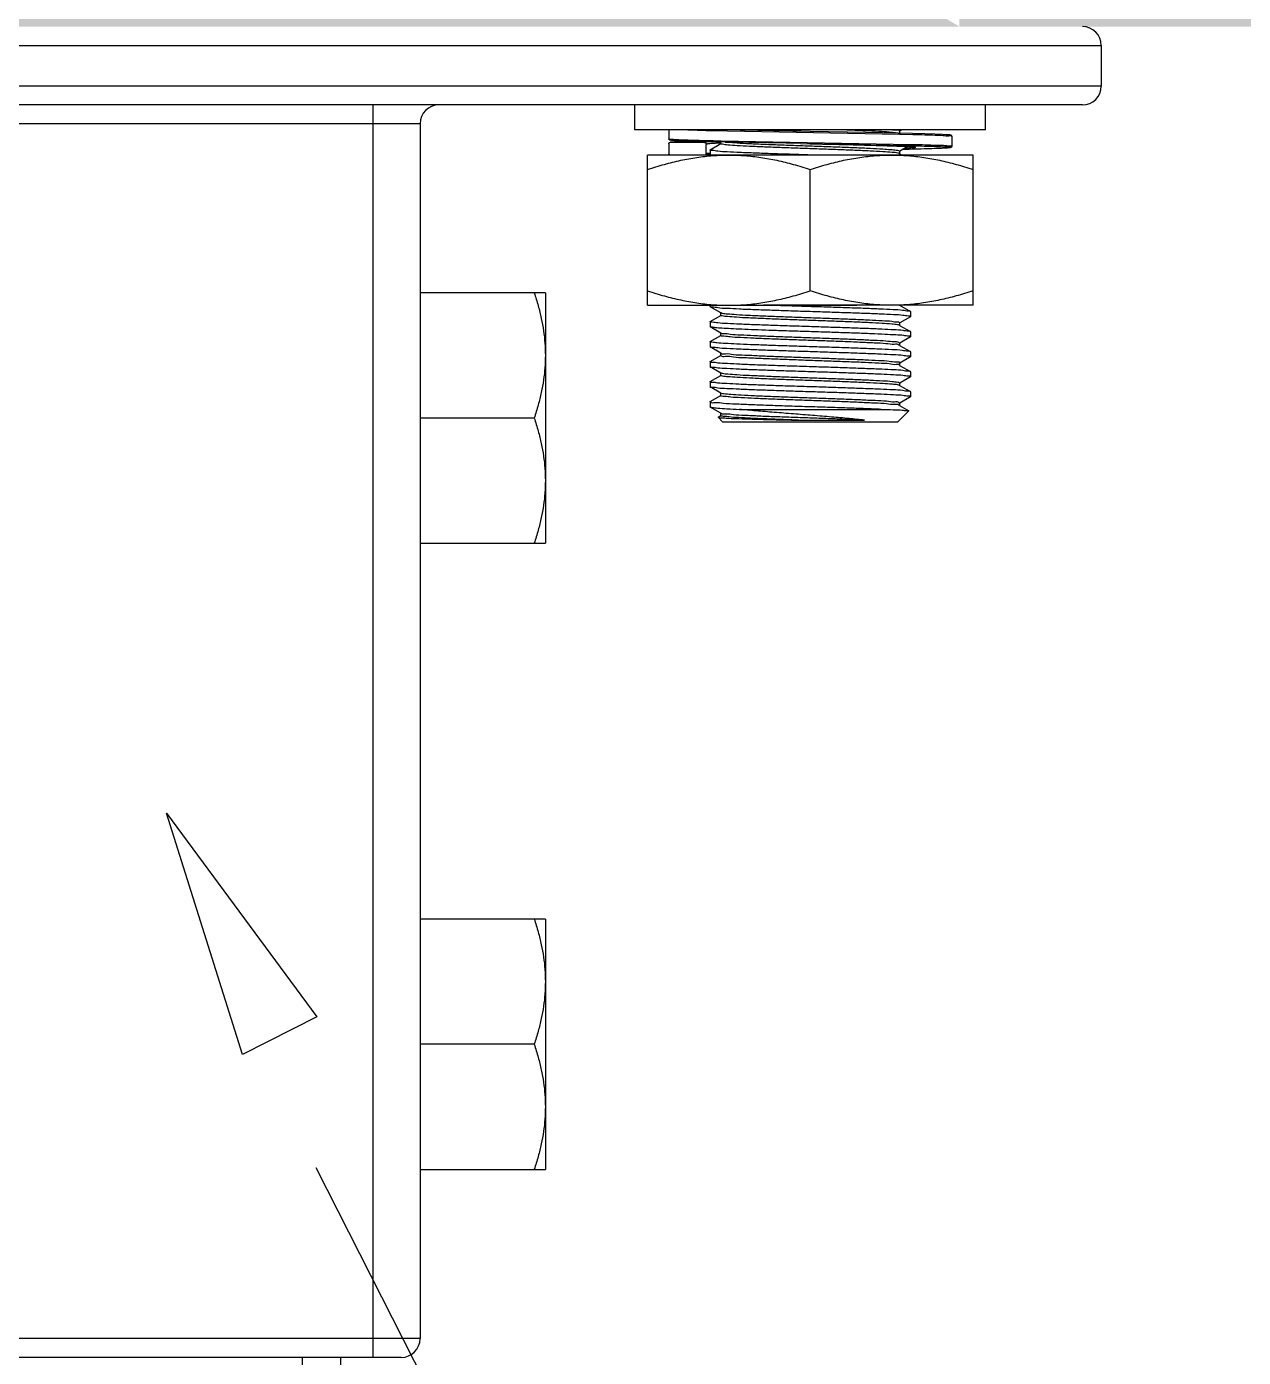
# Model space of a CAD drawing. Extents: x 69728788 to 150676229, y 20327566 to 43663798.
# Drawn here: x 75470280.4 to 75470643, y 20755737.6 to 20756134.3 of the extents above; entities that cross this region are included whole.
import ezdxf

# ---------------------------------------------------------------- set-up
doc = ezdxf.new("R2010")
doc.units = 0
doc.header["$LTSCALE"] = 1000
doc.header["$MEASUREMENT"] = 0
doc.layers.get('0').update_dxf_attribs({"linetype": 'CONTINUOUS'})
for name, color, linetype in [('02___PRT_ALL_AXES', 7, 'CONTINUOUS'), ('03___PRT_ALL_CURVES', 7, 'CONTINUOUS'), ('11122', 7, 'CONTINUOUS')]:
    doc.layers.add(name, color=color, linetype=linetype)

msp = doc.modelspace()

# ---------------------------------------------------------------- hatches: boundary and pattern name
at = {"layer": '11122'}
h = msp.add_hatch(dxfattribs=at)
h.set_pattern_fill('AR-CONC', color=256, scale=50, style=0)
h.set_pattern_definition([(50, (74975082.3, 21395942.1), (358.63009, -31.37607), [37.5, -412.5]), (355, (74975082.3, 21395942.1), (-69.37567, 376.09607), [30, -330]), (100.4514, (74975112.18, 21395939.5), (289.25469, 344.71977), [31.8701, -350.57106]), (46.1842, (74975082.3, 21396042.1), (533.62052, -82.7595), [56.25, -618.75]), (96.6356, (74975126.76, 21396035.2), (467.33135, 487.05894), [47.80514, -525.8565]), (351.1842, (74975082.3, 21396042.1), (467.33097, 487.0593), [45, -495]), (21, (74975132.3, 21396017.1), (298.45353, -201.30945), [37.5, -412.5]), (326, (74975132.3, 21396017.1), (121.65767, 362.57502), [30, -330]), (71.4514, (74975157.16, 21396000.32), (420.11131, 161.26525), [31.8701, -350.57106]), (37.5, (74975082.29, 21395942.1), (6.079928, 166.446927), [0, -326, 0, -335, 0, -331.25]), (7.5, (74975082.29, 21395942.1), (131.53477, 197.205856), [0, -191, 0, -318.5, 0, -126.25]), (327.5, (74974970.79, 21395942.1), (266.911218, -11.277436), [0, -125, 0, -390, 0, -517.5]), (317.5, (74974920.8, 21395942.1), (291.593085, 50.05249), [0, -162.5, 0, -259, 0, -367.5])])
edge = h.paths.add_edge_path()
edge.add_line((75462987.85, 20756457.53), (75462603.57, 20756540.89))
edge.add_line((75462603.57, 20756540.89), (75462788.69, 20756612.52))
edge.add_line((75462788.69, 20756404.22), (75462987.85, 20756457.53))
edge.add_line((75462788.69, 20756404.22), (75462788.69, 20756134.28))
edge.add_line((75462788.69, 20756853.4), (75462788.69, 20756612.52))
edge.add_line((75462788.69, 20756853.4), (75473449.6, 20756853.4))
edge.add_line((75462788.69, 20756134.28), (75473449.6, 20756134.28))
edge.add_line((75466885.08, 20756430.23), (75466844.48, 20756430.23))
edge.add_line((75466790.75, 20756480.32), (75466890.92, 20756480.32))
edge.add_line((75466837.19, 20756430.23), (75466796.59, 20756430.23))
edge.add_line((75466837.19, 20756398.36), (75466844.48, 20756398.36))
edge.add_line((75466796.59, 20756353.5), (75466796.44, 20756353.5))
edge.add_line((75466844.48, 20756361.94), (75466837.19, 20756361.94))
edge.add_line((75466885.23, 20756353.5), (75466885.08, 20756353.5))
edge.add_line((75466790.75, 20756480.32), (75466799.1, 20756430.23))
edge.add_line((75466890.92, 20756480.32), (75466882.57, 20756430.23))
edge.add_line((75466885.23, 20756361.94), (75466885.23, 20756134.28))
edge.add_line((75466885.08, 20756430.23), (75466885.08, 20756361.94))
edge.add_line((75466844.48, 20756430.23), (75466844.48, 20756361.94))
edge.add_line((75466837.19, 20756430.23), (75466837.19, 20756361.94))
edge.add_line((75466796.59, 20756430.23), (75466796.59, 20756361.94))
edge.add_line((75466796.44, 20756361.94), (75466796.44, 20756134.28))
edge.add_line((75466307.43, 20756480.61), (75466299.08, 20756430.48))
edge.add_line((75466307.43, 20756480.61), (75466207.18, 20756480.61))
edge.add_line((75466260.95, 20756430.48), (75466301.59, 20756430.48))
edge.add_line((75466213.03, 20756430.48), (75466253.66, 20756430.48))
edge.add_line((75466260.95, 20756398.58), (75466253.66, 20756398.58))
edge.add_line((75466301.59, 20756362.13), (75466301.74, 20756362.13))
edge.add_line((75466253.66, 20756362.13), (75466260.95, 20756362.13))
edge.add_line((75466212.88, 20756362.13), (75466213.03, 20756362.13))
edge.add_line((75466207.18, 20756480.61), (75466215.54, 20756430.48))
edge.add_line((75466212.88, 20756362.13), (75466212.88, 20756134.28))
edge.add_line((75466213.03, 20756430.48), (75466213.03, 20756362.13))
edge.add_line((75466253.66, 20756430.48), (75466253.66, 20756362.13))
edge.add_line((75466260.95, 20756430.48), (75466260.95, 20756362.13))
edge.add_line((75466301.59, 20756430.48), (75466301.59, 20756362.13))
edge.add_line((75466301.74, 20756362.13), (75466301.74, 20756134.28))
edge.add_line((75465727.44, 20756480.61), (75465735.79, 20756430.48))
edge.add_line((75465727.44, 20756480.61), (75465827.69, 20756480.61))
edge.add_line((75465773.92, 20756430.48), (75465733.28, 20756430.48))
edge.add_line((75465821.84, 20756430.48), (75465781.21, 20756430.48))
edge.add_line((75465773.92, 20756398.58), (75465781.21, 20756398.58))
edge.add_line((75465733.28, 20756362.13), (75465733.13, 20756362.13))
edge.add_line((75465781.21, 20756362.13), (75465773.92, 20756362.13))
edge.add_line((75465821.99, 20756362.13), (75465821.84, 20756362.13))
edge.add_line((75465827.69, 20756480.61), (75465819.34, 20756430.48))
edge.add_line((75465821.99, 20756362.13), (75465821.99, 20756134.28))
edge.add_line((75465821.84, 20756430.48), (75465821.84, 20756362.13))
edge.add_line((75465781.21, 20756430.48), (75465781.21, 20756362.13))
edge.add_line((75465773.92, 20756430.48), (75465773.92, 20756362.13))
edge.add_line((75465733.28, 20756430.48), (75465733.28, 20756362.13))
edge.add_line((75465733.13, 20756362.13), (75465733.13, 20756134.28))
edge.add_line((75469406.12, 20756430.23), (75469446.73, 20756430.23))
edge.add_line((75469500.45, 20756480.32), (75469400.28, 20756480.32))
edge.add_line((75469454.01, 20756430.23), (75469494.61, 20756430.23))
edge.add_line((75469454.01, 20756398.36), (75469446.73, 20756398.36))
edge.add_line((75469494.61, 20756353.5), (75469494.76, 20756353.5))
edge.add_line((75469446.73, 20756361.94), (75469454.01, 20756361.94))
edge.add_line((75469405.97, 20756353.5), (75469406.12, 20756353.5))
edge.add_line((75469500.45, 20756480.32), (75469492.1, 20756430.23))
edge.add_line((75469400.28, 20756480.32), (75469408.63, 20756430.23))
edge.add_line((75469405.97, 20756361.94), (75469405.97, 20756134.28))
edge.add_line((75469406.12, 20756430.23), (75469406.12, 20756361.94))
edge.add_line((75469446.73, 20756430.23), (75469446.73, 20756361.94))
edge.add_line((75469454.01, 20756430.23), (75469454.01, 20756361.94))
edge.add_line((75469494.61, 20756430.23), (75469494.61, 20756361.94))
edge.add_line((75469494.76, 20756361.94), (75469494.76, 20756134.28))
edge.add_line((75470564.08, 20756480.61), (75470555.72, 20756430.48))
edge.add_line((75470564.08, 20756480.61), (75470463.82, 20756480.61))
edge.add_line((75470517.59, 20756430.48), (75470558.23, 20756430.48))
edge.add_line((75470469.67, 20756430.48), (75470510.3, 20756430.48))
edge.add_line((75470517.59, 20756398.58), (75470510.3, 20756398.58))
edge.add_line((75470558.23, 20756362.13), (75470558.38, 20756362.13))
edge.add_line((75470510.3, 20756362.13), (75470517.59, 20756362.13))
edge.add_line((75470469.52, 20756362.13), (75470469.67, 20756362.13))
edge.add_line((75470463.82, 20756480.61), (75470472.18, 20756430.48))
edge.add_line((75470469.52, 20756362.13), (75470469.52, 20756134.28))
edge.add_line((75470469.67, 20756430.48), (75470469.67, 20756362.13))
edge.add_line((75470510.3, 20756430.48), (75470510.3, 20756362.13))
edge.add_line((75470517.59, 20756430.48), (75470517.59, 20756362.13))
edge.add_line((75470558.23, 20756430.48), (75470558.23, 20756362.13))
edge.add_line((75470558.38, 20756362.13), (75470558.38, 20756134.28))
edge.add_line((75469984.08, 20756480.61), (75469992.43, 20756430.48))
edge.add_line((75469984.08, 20756480.61), (75470084.33, 20756480.61))
edge.add_line((75470030.56, 20756430.48), (75469989.93, 20756430.48))
edge.add_line((75470078.49, 20756430.48), (75470037.85, 20756430.48))
edge.add_line((75470030.56, 20756398.58), (75470037.85, 20756398.58))
edge.add_line((75469989.93, 20756362.13), (75469989.78, 20756362.13))
edge.add_line((75470037.85, 20756362.13), (75470030.56, 20756362.13))
edge.add_line((75470078.64, 20756362.13), (75470078.49, 20756362.13))
edge.add_line((75470084.33, 20756480.61), (75470075.98, 20756430.48))
edge.add_line((75470078.64, 20756362.13), (75470078.64, 20756134.28))
edge.add_line((75470078.49, 20756430.48), (75470078.49, 20756362.13))
edge.add_line((75470037.85, 20756430.48), (75470037.85, 20756362.13))
edge.add_line((75470030.56, 20756430.48), (75470030.56, 20756362.13))
edge.add_line((75469989.93, 20756430.48), (75469989.93, 20756362.13))
edge.add_line((75469989.78, 20756362.13), (75469989.78, 20756134.28))
edge.add_line((75473648.77, 20756447.19), (75473264.48, 20756530.55))
edge.add_line((75473264.48, 20756530.55), (75473449.6, 20756602.18))
edge.add_line((75473449.6, 20756393.88), (75473648.77, 20756447.19))
edge.add_line((75473449.6, 20756393.88), (75473449.6, 20756123.94))
edge.add_line((75473449.6, 20756843.06), (75473449.6, 20756602.18))
edge.add_line((75472830.81, 20756480.08), (75472930.91, 20756480.08))
edge.add_line((75472877.22, 20756430.03), (75472836.65, 20756430.03))
edge.add_line((75472925.08, 20756430.03), (75472884.5, 20756430.03))
edge.add_line((75472877.22, 20756398.18), (75472884.5, 20756398.18))
edge.add_line((75472830.81, 20756480.08), (75472839.15, 20756430.03))
edge.add_line((75472925.08, 20756430.03), (75472925.08, 20756361.78))
edge.add_line((75472884.5, 20756430.03), (75472884.5, 20756361.78))
edge.add_line((75472877.22, 20756430.03), (75472877.22, 20756361.78))
edge.add_line((75472836.65, 20756430.03), (75472836.65, 20756361.78))
edge.add_line((75472930.91, 20756480.08), (75472922.57, 20756430.03))
edge.add_line((75472836.65, 20756361.78), (75472836.5, 20756361.78))
edge.add_line((75472884.5, 20756361.78), (75472877.22, 20756361.78))
edge.add_line((75472925.22, 20756361.78), (75472925.08, 20756361.78))
edge.add_line((75472925.22, 20756361.78), (75472925.22, 20756134.28))
edge.add_line((75472836.5, 20756361.78), (75472836.5, 20756134.28))

# ---------------------------------------------------------------- linework, layer by layer
at = {"color": 0, "linetype": 'Continuous'}
for p, q in [((75469947.33, 20756128.68), (75470600.66, 20756128.68)), ((75470600.66, 20756128.68), (75470600.66, 20756116.55)), ((75470600.66, 20756116.55), (75469947.33, 20756116.55)), ((75470595.06, 20756110.95), (75469952.93, 20756110.95)), ((75470383.66, 20755737.61), (75470383.66, 20756110.95)), ((75470397.66, 20756105.35), (75470150.33, 20756105.35)), ((75470397.66, 20756105.35), (75470397.66, 20755743.21)), ((75470471.76, 20756103.48), (75470471.76, 20756100.87)), ((75470477.46, 20756103.48), (75470482.96, 20756103.32)), ((75470482.96, 20756103.32), (75470483.97, 20756103.3)), ((75470483.97, 20756103.3), (75470484.08, 20756103.29)), ((75470484.08, 20756103.29), (75470484.12, 20756103.29)), ((75470484.12, 20756103.29), (75470540.53, 20756102.25)), ((75470493.06, 20756103.48), (75470513.87, 20756103.11)), ((75470498.18, 20756103.48), (75470503.04, 20756103.36)), ((75470498.18, 20756103.48), (75470511.21, 20756103.17)), ((75470503.04, 20756103.36), (75470510.26, 20756103.19)), ((75470510.26, 20756103.19), (75470513.87, 20756103.11)), ((75470511.21, 20756103.17), (75470513.87, 20756103.11)), ((75470513.87, 20756103.11), (75470530.37, 20756102.82)), ((75470513.87, 20756103.11), (75470513.95, 20756103.11)), ((75470540.58, 20756103.11), (75470540.58, 20756102.61)), ((75470541.28, 20756103.48), (75470540.6, 20756103.08)), ((75470471.76, 20756099.37), (75470471.76, 20756099.38)), ((75470471.76, 20756099.37), (75470471.76, 20756096.39)), ((75470482.4, 20756099.75), (75470472.14, 20756099.75)), ((75470473.98, 20756100.28), (75470473.51, 20756100.31)), ((75470474.54, 20756100.25), (75470473.98, 20756100.28)), ((75470475.21, 20756100.22), (75470474.54, 20756100.25)), ((75470475.99, 20756100.18), (75470475.21, 20756100.22)), ((75470477.44, 20756100.13), (75470475.99, 20756100.18)), ((75470479.93, 20756100.05), (75470477.44, 20756100.13)), ((75470482.41, 20756099.98), (75470479.93, 20756100.05)), ((75470495.69, 20756099.7), (75470482.41, 20756099.98)), ((75470482.96, 20756096.39), (75470482.96, 20756099.19)), ((75470484.13, 20756097.56), (75470487.3, 20756099.4)), ((75470487.06, 20756100.24), (75470487.32, 20756100.23)), ((75470487.32, 20756100.23), (75470487.37, 20756100.23)), ((75470487.32, 20756099.37), (75470487.32, 20756099.87)), ((75470487.37, 20756100.23), (75470543.78, 20756099.19)), ((75470506.76, 20756099.5), (75470495.69, 20756099.7)), ((75470511.01, 20756099.42), (75470506.76, 20756099.5)), ((75470511.01, 20756099.42), (75470513.95, 20756099.37)), ((75470513.95, 20756099.37), (75470514.72, 20756099.36)), ((75470513.95, 20756099.37), (75470514.72, 20756099.36)), ((75470517.56, 20756099.29), (75470514.72, 20756099.36)), ((75470514.72, 20756099.36), (75470543.54, 20756098.81)), ((75470524.65, 20756099.13), (75470517.56, 20756099.29)), ((75470529.49, 20756099), (75470524.65, 20756099.13)), ((75470533.54, 20756098.89), (75470529.49, 20756099)), ((75470536.08, 20756098.81), (75470533.54, 20756098.89)), ((75470538.22, 20756098.74), (75470536.08, 20756098.81)), ((75470539.98, 20756098.68), (75470538.22, 20756098.74)), ((75470541.42, 20756098.61), (75470539.98, 20756098.68)), ((75470540.58, 20756102.25), (75470540.84, 20756102.24)), ((75470543.04, 20756098.53), (75470540.6, 20756097.11)), ((75470540.84, 20756102.24), (75470544.54, 20756102.16)), ((75470542.22, 20756098.57), (75470541.42, 20756098.61)), ((75470542.9, 20756098.53), (75470542.22, 20756098.57)), ((75470543.48, 20756098.5), (75470542.9, 20756098.53)), ((75470543.04, 20756098.53), (75470543.13, 20756098.52)), ((75470543.13, 20756098.52), (75470543.73, 20756098.42)), ((75470543.54, 20756098.81), (75470543.77, 20756098.81)), ((75470543.77, 20756098.81), (75470543.81, 20756098.81)), ((75470543.78, 20756099.19), (75470543.82, 20756099.19)), ((75470556.14, 20756101.61), (75470556.14, 20756098.63)), ((75470482.8, 20756096.08), (75470482.59, 20756096.01)), ((75470482.85, 20756096.12), (75470482.8, 20756096.08)), ((75470482.96, 20756096.38), (75470482.85, 20756096.12)), ((75470482.96, 20756096.39), (75470482.96, 20756096.38)), ((75470484.08, 20756096.23), (75470483.67, 20756096.2)), ((75470484.08, 20756097.51), (75470484.13, 20756097.56)), ((75470540.52, 20756096.43), (75470540.4, 20756096.48)), ((75470540.53, 20756096.45), (75470541.28, 20756096.01)), ((75470540.58, 20756097.13), (75470540.58, 20756096.45)), ((75470546.62, 20756097.77), (75470541.52, 20756097.65)), ((75470549.57, 20756097.86), (75470546.62, 20756097.77)), ((75470551.28, 20756097.92), (75470549.57, 20756097.86)), ((75470552.23, 20756097.96), (75470551.28, 20756097.92)), ((75470553.03, 20756097.99), (75470552.23, 20756097.96)), ((75470540.58, 20756051.21), (75470543.77, 20756049.37)), ((75470484.13, 20756050.76), (75470484.08, 20756050.81)), ((75470487.32, 20756048.92), (75470484.13, 20756050.76)), ((75470484.13, 20756046.38), (75470487.3, 20756048.22)), ((75470487.37, 20756048.89), (75470487.32, 20756048.92)), ((75470487.32, 20756048.2), (75470487.32, 20756048.89)), ((75470487.72, 20756048.78), (75470487.39, 20756048.93)), ((75470543.77, 20756047.77), (75470540.6, 20756045.94)), ((75470543.82, 20756049.32), (75470543.77, 20756049.37)), ((75470484.08, 20756046.33), (75470484.13, 20756046.38)), ((75470484.13, 20756044.79), (75470484.08, 20756044.84)), ((75470487.32, 20756042.94), (75470484.13, 20756044.79)), ((75470487.37, 20756042.91), (75470487.32, 20756042.94)), ((75470487.32, 20756042.22), (75470487.32, 20756042.91)), ((75470540.53, 20756045.27), (75470540.41, 20756045.31)), ((75470540.53, 20756045.27), (75470540.58, 20756045.24)), ((75470540.58, 20756045.96), (75470540.58, 20756045.27)), ((75470540.58, 20756045.24), (75470543.77, 20756043.4)), ((75470543.82, 20756043.34), (75470543.77, 20756043.4)), ((75470484.08, 20756040.36), (75470484.13, 20756040.41)), ((75470484.13, 20756040.41), (75470487.3, 20756042.25)), ((75470540.53, 20756039.3), (75470540.58, 20756039.27)), ((75470540.58, 20756039.98), (75470540.58, 20756039.3)), ((75470540.58, 20756039.27), (75470543.77, 20756037.42)), ((75470543.77, 20756041.8), (75470540.6, 20756039.96)), ((75470484.13, 20756038.81), (75470484.08, 20756038.86)), ((75470487.32, 20756036.97), (75470484.13, 20756038.81)), ((75470484.13, 20756034.44), (75470487.3, 20756036.27)), ((75470487.37, 20756036.94), (75470487.32, 20756036.97)), ((75470487.32, 20756036.25), (75470487.32, 20756036.94)), ((75470487.48, 20756036.89), (75470487.46, 20756036.96)), ((75470543.77, 20756035.83), (75470540.6, 20756033.99)), ((75470543.82, 20756037.37), (75470543.77, 20756037.42)), ((75470484.08, 20756034.38), (75470484.13, 20756034.44)), ((75470484.13, 20756032.84), (75470484.08, 20756032.89)), ((75470487.32, 20756031), (75470484.13, 20756032.84)), ((75470540.53, 20756033.32), (75470540.54, 20756033.39)), ((75470540.53, 20756033.32), (75470540.58, 20756033.29)), ((75470540.58, 20756034.01), (75470540.58, 20756033.32)), ((75470540.58, 20756033.29), (75470543.77, 20756031.45)), ((75470543.82, 20756031.4), (75470543.77, 20756031.45)), ((75470484.08, 20756028.41), (75470484.13, 20756028.46)), ((75470484.13, 20756028.46), (75470487.3, 20756030.3)), ((75470487.37, 20756030.97), (75470487.32, 20756031)), ((75470487.32, 20756030.28), (75470487.32, 20756030.97)), ((75470487.51, 20756030.94), (75470487.38, 20756030.99)), ((75470540.52, 20756027.33), (75470540.4, 20756027.38)), ((75470540.53, 20756027.35), (75470540.58, 20756027.32)), ((75470540.58, 20756028.04), (75470540.58, 20756027.35)), ((75470540.58, 20756027.32), (75470543.77, 20756025.48)), ((75470543.77, 20756029.85), (75470540.6, 20756028.02)), ((75470484.13, 20756026.87), (75470484.08, 20756026.92)), ((75470487.32, 20756025.02), (75470484.13, 20756026.87)), ((75470484.13, 20756022.49), (75470487.3, 20756024.33)), ((75470487.37, 20756024.99), (75470487.32, 20756025.02)), ((75470487.32, 20756024.3), (75470487.32, 20756024.99)), ((75470487.44, 20756024.9), (75470487.35, 20756025)), ((75470543.77, 20756023.88), (75470540.6, 20756022.04)), ((75470543.82, 20756025.42), (75470543.77, 20756025.48)), ((75470484.08, 20756022.44), (75470484.13, 20756022.49)), ((75470484.08, 20756020.94), (75470484.13, 20756020.89)), ((75470487.32, 20756019.05), (75470484.13, 20756020.89)), ((75470492.82, 20756020.2), (75470535.06, 20756020.2)), ((75470540.08, 20756016.46), (75470543.34, 20756019.72)), ((75470540.44, 20756021.33), (75470540.38, 20756021.44)), ((75470540.53, 20756021.38), (75470540.58, 20756021.35)), ((75470540.58, 20756022.06), (75470540.58, 20756021.38)), ((75470540.58, 20756021.35), (75470543.33, 20756019.76)), ((75470543.33, 20756019.76), (75470543.34, 20756019.72)), ((75470487.82, 20756016.46), (75470486.45, 20756017.83)), ((75470486.46, 20756017.87), (75470487.3, 20756018.35)), ((75470487.37, 20756019.02), (75470487.32, 20756019.05)), ((75470487.32, 20756018.33), (75470487.32, 20756019.02)), ((75470487.82, 20756016.46), (75470540.08, 20756016.46)), ((75470510.4, 20756016.97), (75470530.1, 20756016.97)), ((75470397.66, 20755743.21), (75470150.33, 20755743.21)), ((75470392.06, 20755737.61), (75470155.93, 20755737.61))]:
    msp.add_line(p, q, dxfattribs=at)
at = {"color": 7, "linetype": 'Continuous'}
for p, q in [((75470362.51, 20755737.61), (75470362.51, 20752692.09)), ((75470373.89, 20755737.61), (75470373.89, 20752692.09))]:
    msp.add_line(p, q, dxfattribs=at)
at = {"color": 0, "linetype": 'Continuous'}
for points in [[(75470530.37, 20756102.82), (75470535.48, 20756102.72), (75470540.19, 20756102.62)], [(75470540.19, 20756102.62), (75470544.42, 20756102.52), (75470548.06, 20756102.43), (75470551.07, 20756102.33), (75470553.32, 20756102.23), (75470554.39, 20756102.17), (75470554.93, 20756102.13), (75470555.25, 20756102.1), (75470555.45, 20756102.08), (75470555.6, 20756102.06), (75470555.7, 20756102.04), (75470555.79, 20756102.02), (75470555.86, 20756101.99), (75470555.95, 20756101.95), (75470556.06, 20756101.85), (75470556.14, 20756101.64), (75470556.14, 20756101.61)], [(75470473.51, 20756100.31), (75470473.31, 20756100.32), (75470473.12, 20756100.34), (75470472.96, 20756100.35), (75470472.81, 20756100.36), (75470472.67, 20756100.38), (75470472.55, 20756100.39), (75470472.45, 20756100.4), (75470472.35, 20756100.42), (75470472.27, 20756100.43), (75470472.2, 20756100.44), (75470472.13, 20756100.46), (75470472.07, 20756100.48), (75470472, 20756100.51), (75470471.91, 20756100.57), (75470471.79, 20756100.72), (75470471.76, 20756100.86)], [(75470472.39, 20756099.83), (75470472.94, 20756099.89), (75470473.91, 20756099.96), (75470475.65, 20756100.04), (75470477.77, 20756100.12)], [(75470545.12, 20756098.32), (75470545.11, 20756098.32), (75470545.09, 20756098.33), (75470545.04, 20756098.34), (75470544.97, 20756098.35), (75470544.88, 20756098.37), (75470544.78, 20756098.38), (75470544.65, 20756098.4), (75470544.51, 20756098.41), (75470544.35, 20756098.43), (75470544.16, 20756098.45), (75470543.96, 20756098.46), (75470543.73, 20756098.48), (75470543.48, 20756098.5)], [(75470556.14, 20756098.63), (75470556.13, 20756098.57), (75470556.04, 20756098.37), (75470555.93, 20756098.28), (75470555.86, 20756098.25), (75470555.79, 20756098.23), (75470555.72, 20756098.21), (75470555.65, 20756098.19), (75470555.57, 20756098.18), (75470555.47, 20756098.17), (75470555.36, 20756098.15), (75470555.24, 20756098.14), (75470555.09, 20756098.12), (75470554.92, 20756098.11), (75470554.73, 20756098.09), (75470554.52, 20756098.08), (75470554.28, 20756098.06), (75470554.01, 20756098.05), (75470553.71, 20756098.03), (75470553.03, 20756097.99)], [(75470483.67, 20756096.2), (75470483.5, 20756096.18), (75470483.35, 20756096.17), (75470483.21, 20756096.15), (75470483.09, 20756096.14), (75470482.99, 20756096.12), (75470482.91, 20756096.11), (75470482.84, 20756096.1)]]:
    msp.add_lwpolyline(points, dxfattribs=at)
at = {"color": 4}
msp.add_lwpolyline([(75470344.74, 20755827.85), (75470322.1, 20755899.87), (75470366.88, 20755839.09)], close=True, dxfattribs=at)
at = {"color": 4, "extrusion": (0.891649, 0.452728, 0), "elevation": 76689783.83}
msp.add_lwpolyline([(-15660660.46, 0), (-15661056.12, 0)], dxfattribs=at)
at = {"color": 0, "linetype": 'Continuous'}
for centre, start, end in [((75470595.06, 20756128.68), 0, 90), ((75470595.06, 20756116.55), 270, 0), ((75470403.26, 20756105.35), 90, 180), ((75470392.06, 20755743.21), 270, 0)]:
    msp.add_arc(centre, 5.6, start, end, dxfattribs=at)
for points, start_tangent, end_tangent in [([(75470539.39, 20756102.63), (75470537.5, 20756102.82), (75470534.35, 20756103.02), (75470530.29, 20756103.23), (75470525.5, 20756103.43), (75470524.1, 20756103.48)], (-0.998972, 0.045339), (-0.999262, 0.038405)), ([(75470540.52, 20756103.15), (75470540.53, 20756103.17), (75470539.59, 20756103.37), (75470538.41, 20756103.45)], (0.580061, 0.814573), (-0.993596, 0.112994)), ([(75470471.76, 20756100.87), (75470472.16, 20756100.77), (75470473.35, 20756100.67), (75470475.22, 20756100.58), (75470477.51, 20756100.49), (75470480.11, 20756100.41), (75470482.85, 20756100.34), (75470485.68, 20756100.27), (75470487.06, 20756100.24)], (0.000812, -1), (0.999759, -0.021948)), ([(75470471.76, 20756099.38), (75470471.79, 20756099.52), (75470471.87, 20756099.64), (75470471.99, 20756099.72), (75470472.14, 20756099.75)], (0.022015, 0.999758), (1, 0.000012)), ([(75470477.75, 20756100.12), (75470475.67, 20756100.04), (75470473.76, 20756099.95), (75470472.54, 20756099.85), (75470472.14, 20756099.75)], (-0.999134, -0.041598), (-0.00163, -0.999999)), ([(75470483.7, 20756099.95), (75470483.48, 20756099.93), (75470482.95, 20756099.88), (75470482.62, 20756099.83), (75470482.45, 20756099.79), (75470482.4, 20756099.75)], (-0.996851, -0.079298), (-0.000108, -1)), ([(75470482.4, 20756099.75), (75470482.58, 20756099.72), (75470482.73, 20756099.64), (75470482.86, 20756099.52), (75470482.94, 20756099.36), (75470482.96, 20756099.19)], (1, 0.000001), (0, -1)), ([(75470487.31, 20756099.57), (75470485.93, 20756099.5), (75470484.81, 20756099.43), (75470484.02, 20756099.37), (75470483.5, 20756099.32), (75470483.18, 20756099.27), (75470483.01, 20756099.23), (75470482.96, 20756099.19)], (-0.998986, -0.045029), (-0.000052, -1)), ([(75470487.32, 20756099.57), (75470487.31, 20756099.57)], (-0.998988, -0.044986), (-0.998986, -0.04503)), ([(75470487.34, 20756099.57), (75470487.32, 20756099.57)], (-0.998993, -0.044859), (-0.998988, -0.044985)), ([(75470540.4, 20756096.48), (75470540.05, 20756096.58), (75470538.36, 20756096.78), (75470535.57, 20756096.98), (75470531.82, 20756097.18), (75470527.26, 20756097.38), (75470522.12, 20756097.58), (75470516.6, 20756097.79), (75470510.97, 20756097.99), (75470505.47, 20756098.19), (75470500.34, 20756098.39), (75470495.83, 20756098.59), (75470492.13, 20756098.79), (75470489.41, 20756098.99), (75470487.78, 20756099.2), (75470487.33, 20756099.39)], (-0.943848, 0.33038), (-0.613481, 0.789709)), ([(75470537.79, 20756097.56), (75470535.57, 20756097.73), (75470531.82, 20756097.93), (75470527.26, 20756098.13), (75470522.12, 20756098.33), (75470516.6, 20756098.53), (75470510.97, 20756098.73), (75470505.47, 20756098.94), (75470500.34, 20756099.14), (75470495.83, 20756099.34), (75470492.13, 20756099.54), (75470489.41, 20756099.74), (75470488.62, 20756099.78)], (-0.997868, 0.065264), (-0.995147, 0.098398)), ([(75470514.72, 20756099.36), (75470515.16, 20756099.35), (75470518.37, 20756099.27), (75470521.63, 20756099.2), (75470524.97, 20756099.12), (75470528.41, 20756099.03), (75470531.85, 20756098.94), (75470535.28, 20756098.84), (75470538.45, 20756098.73), (75470541.09, 20756098.63), (75470543.04, 20756098.53)], (0.999741, -0.022737), (0.990934, -0.134352)), ([(75470540.53, 20756102.25), (75470540.55, 20756102.25)], (0.999751, -0.022298), (0.999751, -0.02232)), ([(75470540.55, 20756102.25), (75470540.58, 20756102.25)], (0.999751, -0.02232), (0.99975, -0.022351)), ([(75470543.81, 20756098.81), (75470546.25, 20756098.74), (75470549.6, 20756098.65), (75470552.26, 20756098.55), (75470554.2, 20756098.45), (75470555.37, 20756098.35), (75470555.76, 20756098.25), (75470555.36, 20756098.15), (75470554.17, 20756098.06), (75470552.22, 20756097.96), (75470549.54, 20756097.86), (75470546.21, 20756097.76), (75470542.49, 20756097.67), (75470541.52, 20756097.65)], (0.999709, -0.024139), (-0.999744, -0.022638)), ([(75470543.73, 20756098.42), (75470544.51, 20756098.41), (75470545.22, 20756098.31), (75470545.23, 20756098.2), (75470544.54, 20756098.1), (75470543.17, 20756097.99), (75470542.01, 20756097.9)], (0.991548, -0.129742), (-0.99958, -0.028996)), ([(75470544.03, 20756098.48), (75470542.82, 20756098.36), (75470542.75, 20756098.35)], (-0.997933, 0.064259), (-0.990272, -0.139145)), ([(75470543.82, 20756099.19), (75470546.54, 20756099.12), (75470549.92, 20756099.02), (75470552.6, 20756098.92), (75470554.56, 20756098.82), (75470555.74, 20756098.72), (75470556.14, 20756098.63)], (0.999719, -0.023686), (0.185176, -0.982705)), ([(75470544.54, 20756102.16), (75470548.05, 20756102.06), (75470551.18, 20756101.96), (75470553.58, 20756101.86), (75470555.21, 20756101.76), (75470556.03, 20756101.66), (75470556.04, 20756101.61)], (0.999753, -0.022244), (0.014583, -0.999894)), ([(75470472.14, 20756096.01), (75470471.99, 20756096.04), (75470471.87, 20756096.12), (75470471.79, 20756096.24), (75470471.76, 20756096.39)], (-1, 0.000009), (0, 1)), ([(75470484.09, 20756096.56), (75470483.31, 20756096.49), (75470482.96, 20756096.39)], (-0.986244, -0.165296), (-0.000736, -1)), ([(75470513.95, 20756096.01), (75470508.47, 20756096.19), (75470502.75, 20756096.38), (75470497.47, 20756096.57), (75470492.93, 20756096.76), (75470489.22, 20756096.94), (75470486.39, 20756097.13), (75470484.66, 20756097.32), (75470484.08, 20756097.5)], (-0.999492, 0.031868), (-0.050502, 0.998724)), ([(75470484.08, 20756097.5), (75470484.08, 20756097.51)], (-0.050503, 0.998724), (0, 1)), ([(75470540.58, 20756097.13), (75470540.05, 20756097.32), (75470538.36, 20756097.52), (75470537.79, 20756097.56)], (-0.48086, 0.876797), (-0.997868, 0.065264)), ([(75470543.82, 20756047.83), (75470543.24, 20756048.01), (75470541.54, 20756048.2), (75470538.78, 20756048.38), (75470535.07, 20756048.57), (75470530.54, 20756048.76), (75470525.38, 20756048.94), (75470519.78, 20756049.13), (75470513.95, 20756049.32), (75470508.12, 20756049.5), (75470502.52, 20756049.69), (75470497.36, 20756049.88), (75470492.83, 20756050.06), (75470489.12, 20756050.25), (75470486.36, 20756050.44), (75470484.66, 20756050.62), (75470484.1, 20756050.74)], (-0.050562, 0.998721), (-0.439744, 0.898123)), ([(75470540.41, 20756045.31), (75470539.99, 20756045.41), (75470538.23, 20756045.61), (75470535.38, 20756045.82), (75470531.57, 20756046.02), (75470526.98, 20756046.22), (75470521.8, 20756046.42), (75470516.27, 20756046.62), (75470510.64, 20756046.82), (75470505.15, 20756047.02), (75470500.06, 20756047.23), (75470495.59, 20756047.43), (75470491.94, 20756047.63), (75470489.28, 20756047.83), (75470487.72, 20756048.03), (75470487.34, 20756048.22)], (-0.952949, 0.303131), (-0.642644, 0.766165)), ([(75470540.58, 20756045.96), (75470539.99, 20756046.16), (75470538.23, 20756046.36), (75470535.38, 20756046.56), (75470531.57, 20756046.76), (75470526.98, 20756046.97), (75470521.8, 20756047.17), (75470516.27, 20756047.37), (75470510.64, 20756047.57), (75470505.15, 20756047.77), (75470500.06, 20756047.97), (75470495.59, 20756048.17), (75470491.94, 20756048.38), (75470489.28, 20756048.58), (75470487.72, 20756048.78)], (0.000602, 1), (-0.941401, 0.337289)), ([(75470543.82, 20756047.82), (75470543.82, 20756047.83)], (0, 1), (-0.050563, 0.998721)), ([(75470484.08, 20756046.32), (75470484.08, 20756046.33)], (-0.050198, 0.998739), (0, 1)), ([(75470543.8, 20756043.41), (75470543.25, 20756043.53), (75470541.59, 20756043.71), (75470538.88, 20756043.9), (75470535.23, 20756044.08), (75470530.76, 20756044.27), (75470525.6, 20756044.46), (75470520.05, 20756044.64), (75470514.32, 20756044.83), (75470508.5, 20756045.01), (75470502.79, 20756045.2), (75470497.53, 20756045.39), (75470493, 20756045.58), (75470489.26, 20756045.76), (75470486.41, 20756045.95), (75470484.66, 20756046.14), (75470484.08, 20756046.32)], (-0.44984, 0.893109), (-0.050197, 0.998739)), ([(75470506.22, 20756043.59), (75470501.62, 20756043.75), (75470497.36, 20756043.9), (75470493.53, 20756044.06), (75470490.25, 20756044.22), (75470487.61, 20756044.37), (75470485.67, 20756044.53), (75470484.48, 20756044.68), (75470484.11, 20756044.77)], (-0.999457, 0.032936), (-0.630908, 0.775858)), ([(75470543.82, 20756041.86), (75470543.32, 20756042.03), (75470541.83, 20756042.2), (75470539.41, 20756042.37), (75470536.14, 20756042.55), (75470532.13, 20756042.72), (75470527.51, 20756042.9), (75470522.43, 20756043.07), (75470517.07, 20756043.24), (75470511.61, 20756043.42), (75470506.22, 20756043.59)], (-0.05872, 0.998275), (-0.999457, 0.032936)), ([(75470506.22, 20756039.11), (75470500.98, 20756039.29), (75470496.16, 20756039.47), (75470492.02, 20756039.65), (75470488.63, 20756039.83), (75470486.13, 20756040), (75470484.6, 20756040.18), (75470484.08, 20756040.35)], (-0.999457, 0.032936), (-0.056644, 0.998394)), ([(75470484.08, 20756040.35), (75470484.08, 20756040.36)], (-0.056644, 0.998394), (0, 1)), ([(75470507.06, 20756040.98), (75470501.8, 20756041.18), (75470497.09, 20756041.38), (75470493.13, 20756041.58), (75470490.1, 20756041.79), (75470488.14, 20756041.99), (75470487.33, 20756042.19), (75470487.34, 20756042.2)], (-0.999318, 0.036929), (0.642637, 0.766171)), ([(75470507.06, 20756041.73), (75470501.8, 20756041.93), (75470497.09, 20756042.13), (75470493.13, 20756042.33), (75470490.1, 20756042.53), (75470488.14, 20756042.73), (75470487.34, 20756042.89)], (-0.999318, 0.036929), (-0.631336, 0.77551)), ([(75470543.8, 20756037.44), (75470543.2, 20756037.56), (75470541.33, 20756037.76), (75470538.29, 20756037.96), (75470534.33, 20756038.15), (75470529.56, 20756038.34), (75470524.05, 20756038.54), (75470518.12, 20756038.73), (75470512.12, 20756038.92), (75470506.22, 20756039.11)], (-0.402552, 0.915397), (-0.999457, 0.032936)), ([(75470540.5, 20756039.94), (75470540.33, 20756040.11), (75470538.98, 20756040.32), (75470536.5, 20756040.52), (75470533.02, 20756040.72), (75470528.68, 20756040.92), (75470523.68, 20756041.12), (75470518.25, 20756041.32), (75470512.62, 20756041.53), (75470507.06, 20756041.73)], (-0.491794, 0.870711), (-0.999318, 0.036929)), ([(75470540.46, 20756039.24), (75470540.33, 20756039.37), (75470538.98, 20756039.57), (75470536.5, 20756039.77), (75470533.02, 20756039.97), (75470528.68, 20756040.17), (75470523.68, 20756040.38), (75470518.25, 20756040.58), (75470512.62, 20756040.78), (75470507.06, 20756040.98)], (-0.623148, 0.782104), (-0.999318, 0.036929)), ([(75470543.82, 20756041.85), (75470543.82, 20756041.86)], (0, 1), (-0.05872, 0.998275)), ([(75470543.82, 20756035.89), (75470543.24, 20756036.06), (75470541.54, 20756036.25), (75470538.78, 20756036.44), (75470535.07, 20756036.62), (75470530.54, 20756036.81), (75470525.38, 20756037), (75470519.78, 20756037.18), (75470513.95, 20756037.37), (75470508.12, 20756037.56), (75470502.52, 20756037.74), (75470497.36, 20756037.93), (75470492.83, 20756038.12), (75470489.12, 20756038.3), (75470486.36, 20756038.49), (75470484.66, 20756038.68), (75470484.1, 20756038.8)], (-0.050562, 0.998721), (-0.439744, 0.898123)), ([(75470540.54, 20756033.39), (75470539.59, 20756033.53), (75470537.5, 20756033.73), (75470534.35, 20756033.93), (75470530.29, 20756034.13), (75470525.5, 20756034.33), (75470520.2, 20756034.53), (75470514.61, 20756034.73), (75470509, 20756034.94), (75470503.6, 20756035.14), (75470498.67, 20756035.34), (75470494.43, 20756035.54), (75470491.05, 20756035.74), (75470488.7, 20756035.94), (75470487.48, 20756036.14), (75470487.45, 20756036.27)], (-0.394986, 0.918687), (-0.127461, 0.991844)), ([(75470540.52, 20756034.05), (75470540.53, 20756034.07), (75470539.59, 20756034.27), (75470537.5, 20756034.47), (75470534.35, 20756034.67), (75470530.29, 20756034.88), (75470525.5, 20756035.08), (75470520.2, 20756035.28), (75470514.61, 20756035.48), (75470509, 20756035.68), (75470503.6, 20756035.88), (75470498.67, 20756036.09), (75470494.43, 20756036.29), (75470491.05, 20756036.49), (75470488.7, 20756036.69), (75470487.48, 20756036.89)], (0.580286, 0.814413), (-0.375024, 0.927015)), ([(75470543.82, 20756035.88), (75470543.82, 20756035.89)], (0, 1), (-0.050563, 0.998721)), ([(75470484.08, 20756034.37), (75470484.08, 20756034.38)], (-0.050245, 0.998737), (0, 1)), ([(75470543.8, 20756031.47), (75470543.25, 20756031.58), (75470541.58, 20756031.77), (75470538.88, 20756031.95), (75470535.24, 20756032.14), (75470530.77, 20756032.32), (75470525.61, 20756032.51), (75470520.06, 20756032.7), (75470514.32, 20756032.88), (75470508.51, 20756033.07), (75470502.79, 20756033.26), (75470497.52, 20756033.44), (75470492.99, 20756033.63), (75470489.25, 20756033.82), (75470486.41, 20756034.01), (75470484.66, 20756034.2), (75470484.08, 20756034.37)], (-0.449883, 0.893087), (-0.050246, 0.998737)), ([(75470543.82, 20756029.91), (75470543.24, 20756030.09), (75470541.54, 20756030.28), (75470538.78, 20756030.46), (75470535.07, 20756030.65), (75470530.54, 20756030.84), (75470525.38, 20756031.02), (75470519.78, 20756031.21), (75470513.95, 20756031.4), (75470508.12, 20756031.58), (75470502.52, 20756031.77), (75470497.36, 20756031.96), (75470492.83, 20756032.14), (75470489.12, 20756032.33), (75470486.36, 20756032.52), (75470484.66, 20756032.7), (75470484.1, 20756032.82)], (-0.050562, 0.998721), (-0.439744, 0.898123)), ([(75470484.08, 20756028.4), (75470484.08, 20756028.41)], (-0.051676, 0.998664), (0, 1)), ([(75470543.8, 20756025.49), (75470543.24, 20756025.61), (75470541.49, 20756025.8), (75470538.63, 20756025.99), (75470534.88, 20756026.18), (75470530.37, 20756026.36), (75470525.12, 20756026.55), (75470519.42, 20756026.74), (75470513.6, 20756026.93), (75470507.85, 20756027.11), (75470502.31, 20756027.3), (75470497.16, 20756027.49), (75470492.69, 20756027.67), (75470489.03, 20756027.86), (75470486.31, 20756028.04), (75470484.65, 20756028.23), (75470484.08, 20756028.4)], (-0.43573, 0.900078), (-0.051676, 0.998664)), ([(75470540.4, 20756027.38), (75470540.05, 20756027.48), (75470538.36, 20756027.68), (75470535.57, 20756027.88), (75470531.82, 20756028.09), (75470527.27, 20756028.29), (75470522.12, 20756028.49), (75470516.6, 20756028.69), (75470510.97, 20756028.89), (75470505.47, 20756029.09), (75470500.35, 20756029.29), (75470495.83, 20756029.5), (75470492.13, 20756029.7), (75470489.41, 20756029.9), (75470487.78, 20756030.1), (75470487.33, 20756030.29)], (-0.94381, 0.330487), (-0.61327, 0.789874)), ([(75470540.58, 20756028.03), (75470540.05, 20756028.23), (75470538.36, 20756028.43), (75470535.57, 20756028.63), (75470531.82, 20756028.83), (75470527.27, 20756029.03), (75470522.12, 20756029.23), (75470516.6, 20756029.44), (75470510.97, 20756029.64), (75470505.47, 20756029.84), (75470500.35, 20756030.04), (75470495.83, 20756030.24), (75470492.13, 20756030.44), (75470489.41, 20756030.65), (75470487.78, 20756030.85), (75470487.51, 20756030.94)], (-0.481675, 0.87635), (-0.930204, 0.367043)), ([(75470543.82, 20756029.9), (75470543.82, 20756029.91)], (0, 1), (-0.050563, 0.998721)), ([(75470543.82, 20756023.94), (75470543.24, 20756024.12), (75470541.54, 20756024.3), (75470538.78, 20756024.49), (75470535.07, 20756024.68), (75470530.54, 20756024.86), (75470525.38, 20756025.05), (75470519.78, 20756025.24), (75470513.95, 20756025.42), (75470508.12, 20756025.61), (75470502.52, 20756025.8), (75470497.36, 20756025.98), (75470492.83, 20756026.17), (75470489.12, 20756026.36), (75470486.36, 20756026.54), (75470484.66, 20756026.73), (75470484.1, 20756026.85)], (-0.050562, 0.998721), (-0.439744, 0.898123)), ([(75470540.38, 20756021.44), (75470539.09, 20756021.64), (75470536.68, 20756021.84), (75470533.25, 20756022.04), (75470528.95, 20756022.24), (75470523.99, 20756022.44), (75470518.57, 20756022.65), (75470512.95, 20756022.85), (75470507.38, 20756023.05), (75470502.1, 20756023.25), (75470497.34, 20756023.45), (75470493.33, 20756023.65), (75470490.25, 20756023.85), (75470488.22, 20756024.06), (75470487.35, 20756024.26), (75470487.36, 20756024.27)], (-0.621634, 0.783308), (0.628386, 0.777902)), ([(75470540.47, 20756022.02), (75470540.38, 20756022.18), (75470539.09, 20756022.38), (75470536.68, 20756022.59), (75470533.25, 20756022.79), (75470528.95, 20756022.99), (75470523.99, 20756023.19), (75470518.57, 20756023.39), (75470512.95, 20756023.59), (75470507.38, 20756023.79), (75470502.1, 20756024), (75470497.34, 20756024.2), (75470493.33, 20756024.4), (75470490.25, 20756024.6), (75470488.22, 20756024.8), (75470487.44, 20756024.9)], (-0.345177, 0.938538), (-0.94902, 0.315215)), ([(75470543.82, 20756023.93), (75470543.82, 20756023.94)], (0, 1), (-0.050563, 0.998721)), ([(75470484.13, 20756020.9), (75470484.65, 20756020.76), (75470486.35, 20756020.57), (75470489.11, 20756020.38), (75470492.82, 20756020.2)], (0.884368, -0.466791), (0.998987, -0.044991)), ([(75470535.06, 20756020.2), (75470530.35, 20756020.39), (75470524.96, 20756020.59), (75470519.12, 20756020.78), (75470513.07, 20756020.97), (75470507.05, 20756021.17), (75470501.32, 20756021.36), (75470496.11, 20756021.55), (75470491.63, 20756021.75), (75470488.08, 20756021.94), (75470485.6, 20756022.13), (75470484.28, 20756022.33), (75470484.21, 20756022.48)], (-0.998989, 0.04495), (-0.304567, 0.952491)), ([(75470530.1, 20756016.97), (75470525.54, 20756017.44), (75470520.27, 20756017.91), (75470514.64, 20756018.38), (75470508.92, 20756018.83), (75470503.21, 20756019.29), (75470497.73, 20756019.74), (75470492.82, 20756020.2)], (-0.993618, 0.112801), (-0.995127, 0.098603)), ([(75470535.06, 20756020.2), (75470538.68, 20756020.08), (75470541.32, 20756019.96), (75470542.89, 20756019.84), (75470543.36, 20756019.74)], (0.999576, -0.029101), (-0.572034, -0.82023)), ([(75470486.45, 20756017.83), (75470487.14, 20756017.71), (75470488.93, 20756017.59), (75470491.76, 20756017.46), (75470495.47, 20756017.34), (75470499.98, 20756017.21), (75470505.05, 20756017.09), (75470510.4, 20756016.97)], (0.707102, -0.707111), (0.999741, -0.022759)), ([(75470510.4, 20756016.97), (75470505.21, 20756017.16), (75470500.37, 20756017.35), (75470496.08, 20756017.54), (75470492.51, 20756017.73), (75470489.79, 20756017.92), (75470488.04, 20756018.11), (75470487.33, 20756018.3), (75470487.34, 20756018.31)], (-0.999352, 0.035994), (0.626426, 0.779481)), ([(75470530.1, 20756016.97), (75470525.31, 20756017.17), (75470520.02, 20756017.37), (75470514.47, 20756017.57), (75470508.88, 20756017.77), (75470503.53, 20756017.97), (75470498.63, 20756018.17), (75470494.41, 20756018.37), (75470491.06, 20756018.57), (75470488.72, 20756018.77), (75470487.49, 20756018.97), (75470487.46, 20756019.05)], (-0.998994, 0.044847), (-0.3027, 0.953086))]:
    msp.add_spline(points, degree=3, dxfattribs=dict(at, start_tangent=start_tangent, end_tangent=end_tangent))
msp.add_open_spline([(75470543.8, 20756049.39), (75470543.72, 20756049.56), (75470542.7, 20756049.41), (75470541.21, 20756049.84), (75470538.29, 20756049.87), (75470534.64, 20756050.11), (75470530.12, 20756050.27), (75470524.98, 20756050.46), (75470519.4, 20756050.64), (75470513.64, 20756050.82), (75470507.94, 20756051), (75470503.95, 20756051.13), (75470501.9, 20756051.21), (75470501.68, 20756051.21)], degree=3, knots=[0, 0, 0, 0, 0.027815, 0.112951, 0.250907, 0.43217, 0.649711, 0.902138, 1.176792, 1.457527, 1.735292, 2.002231, 2.033359, 2.033359, 2.033359, 2.033359], dxfattribs=at)
at = {"layer": '02___PRT_ALL_AXES', "color": 0, "linetype": 'Continuous'}
for p, q in [((75470461.68, 20756103.48), (75470461.68, 20756110.95)), ((75470566.22, 20756103.48), (75470566.22, 20756110.95)), ((75470566.22, 20756103.48), (75470461.68, 20756103.48)), ((75470465.42, 20756051.21), (75470465.42, 20756096.01)), ((75470562.48, 20756096.01), (75470465.42, 20756096.01)), ((75470484.08, 20756097.51), (75470484.08, 20756096.01)), ((75470562.48, 20756051.21), (75470562.48, 20756096.01)), ((75470513.95, 20756055.55), (75470513.95, 20756091.68)), ((75470513.95, 20756055.55), (75470513.95, 20756061.7)), ((75470434.99, 20756054.95), (75470397.66, 20756054.95)), ((75470434.99, 20756054.95), (75470434.99, 20755980.28)), ((75470465.42, 20756051.21), (75470527.85, 20756051.21)), ((75470484.08, 20756051.21), (75470484.08, 20756050.81)), ((75470562.48, 20756051.21), (75470500.04, 20756051.21)), ((75470543.82, 20756049.32), (75470543.82, 20756047.82)), ((75470484.08, 20756046.33), (75470484.08, 20756044.84)), ((75470543.82, 20756043.34), (75470543.82, 20756041.85)), ((75470484.08, 20756040.36), (75470484.08, 20756038.86)), ((75470543.82, 20756037.37), (75470543.82, 20756035.88)), ((75470484.08, 20756034.38), (75470484.08, 20756032.89)), ((75470543.82, 20756031.4), (75470543.82, 20756029.9)), ((75470484.08, 20756028.41), (75470484.08, 20756026.92)), ((75470543.82, 20756025.42), (75470543.82, 20756023.93)), ((75470484.08, 20756022.44), (75470484.08, 20756020.94)), ((75470431.66, 20756017.61), (75470397.66, 20756017.61)), ((75470397.66, 20755980.28), (75470434.99, 20755980.28)), ((75470434.99, 20755868.28), (75470397.66, 20755868.28)), ((75470434.99, 20755868.28), (75470434.99, 20755793.61)), ((75470431.66, 20755830.95), (75470397.66, 20755830.95)), ((75470397.66, 20755793.61), (75470434.99, 20755793.61))]:
    msp.add_line(p, q, dxfattribs=at)
for points, start_tangent, end_tangent in [([(75470465.42, 20756091.68), (75470470.48, 20756093.23), (75470475.36, 20756094.43), (75470480.15, 20756095.3), (75470484.92, 20756095.83), (75470489.68, 20756096.01)], (0.948683, 0.316228), (1, 0.000001)), ([(75470489.68, 20756096.01), (75470494.45, 20756095.83), (75470499.21, 20756095.3), (75470504.01, 20756094.43), (75470508.89, 20756093.23), (75470513.95, 20756091.68)], (1, 0), (0.948683, -0.316228)), ([(75470513.95, 20756091.68), (75470519.01, 20756093.23), (75470523.89, 20756094.43), (75470528.69, 20756095.3), (75470533.45, 20756095.83), (75470538.22, 20756096.01)], (0.948683, 0.316228), (1, 0.000001)), ([(75470538.22, 20756096.01), (75470542.98, 20756095.83), (75470547.75, 20756095.3), (75470552.54, 20756094.43), (75470557.42, 20756093.23), (75470562.48, 20756091.68)], (1, 0), (0.948683, -0.316228)), ([(75470431.66, 20756054.95), (75470432.85, 20756051.05), (75470433.78, 20756047.3), (75470434.45, 20756043.61), (75470434.86, 20756039.94), (75470434.99, 20756036.28)], (0.316228, -0.948683), (0, -1)), ([(75470465.42, 20756055.55), (75470470.48, 20756054), (75470475.36, 20756052.8), (75470480.15, 20756051.92), (75470484.92, 20756051.39), (75470489.68, 20756051.21)], (0.948683, -0.316228), (1, -0.000001)), ([(75470489.68, 20756051.21), (75470494.45, 20756051.39), (75470499.21, 20756051.92), (75470504.01, 20756052.8), (75470508.89, 20756054), (75470513.95, 20756055.55)], (1, 0), (0.948683, 0.316228)), ([(75470538.22, 20756051.21), (75470533.45, 20756051.39), (75470528.69, 20756051.92), (75470523.89, 20756052.8), (75470519.01, 20756054), (75470513.95, 20756055.55)], (-1, 0), (-0.948683, 0.316228)), ([(75470562.48, 20756055.55), (75470557.42, 20756054), (75470552.54, 20756052.8), (75470547.74, 20756051.92), (75470542.98, 20756051.39), (75470538.22, 20756051.21)], (-0.948683, -0.316228), (-1, -0.000001)), ([(75470434.99, 20756036.28), (75470434.86, 20756032.62), (75470434.45, 20756028.95), (75470433.78, 20756025.26), (75470432.85, 20756021.51), (75470431.66, 20756017.61)], (-0.000001, -1), (-0.316228, -0.948683)), ([(75470431.66, 20756017.61), (75470432.85, 20756013.72), (75470433.78, 20756009.97), (75470434.45, 20756006.28), (75470434.86, 20756002.61), (75470434.99, 20755998.95)], (0.316228, -0.948683), (0, -1)), ([(75470434.99, 20755998.95), (75470434.86, 20755995.28), (75470434.45, 20755991.62), (75470433.78, 20755987.93), (75470432.85, 20755984.17), (75470431.66, 20755980.28)], (-0.000001, -1), (-0.316228, -0.948683)), ([(75470431.66, 20755868.28), (75470432.85, 20755864.39), (75470433.78, 20755860.63), (75470434.45, 20755856.94), (75470434.86, 20755853.28), (75470434.99, 20755849.61)], (0.316228, -0.948683), (0, -1)), ([(75470434.99, 20755849.61), (75470434.86, 20755845.95), (75470434.45, 20755842.28), (75470433.78, 20755838.6), (75470432.85, 20755834.84), (75470431.66, 20755830.95)], (-0.000001, -1), (-0.316228, -0.948683)), ([(75470431.66, 20755830.95), (75470432.85, 20755827.05), (75470433.78, 20755823.3), (75470434.45, 20755819.61), (75470434.86, 20755815.94), (75470434.99, 20755812.28)], (0.316228, -0.948683), (0, -1)), ([(75470434.99, 20755812.28), (75470434.86, 20755808.62), (75470434.45, 20755804.95), (75470433.78, 20755801.26), (75470432.85, 20755797.51), (75470431.66, 20755793.61)], (-0.000001, -1), (-0.316228, -0.948683))]:
    msp.add_spline(points, degree=3, dxfattribs=dict(at, start_tangent=start_tangent, end_tangent=end_tangent))
at = {"layer": '03___PRT_ALL_CURVES', "color": 0, "linetype": 'Continuous'}
for p, q in [((75470434.99, 20756054.95), (75470434.99, 20755980.28)), ((75470434.99, 20755868.28), (75470434.99, 20755793.61))]:
    msp.add_line(p, q, dxfattribs=at)

doc.saveas('drawing.dxf')
